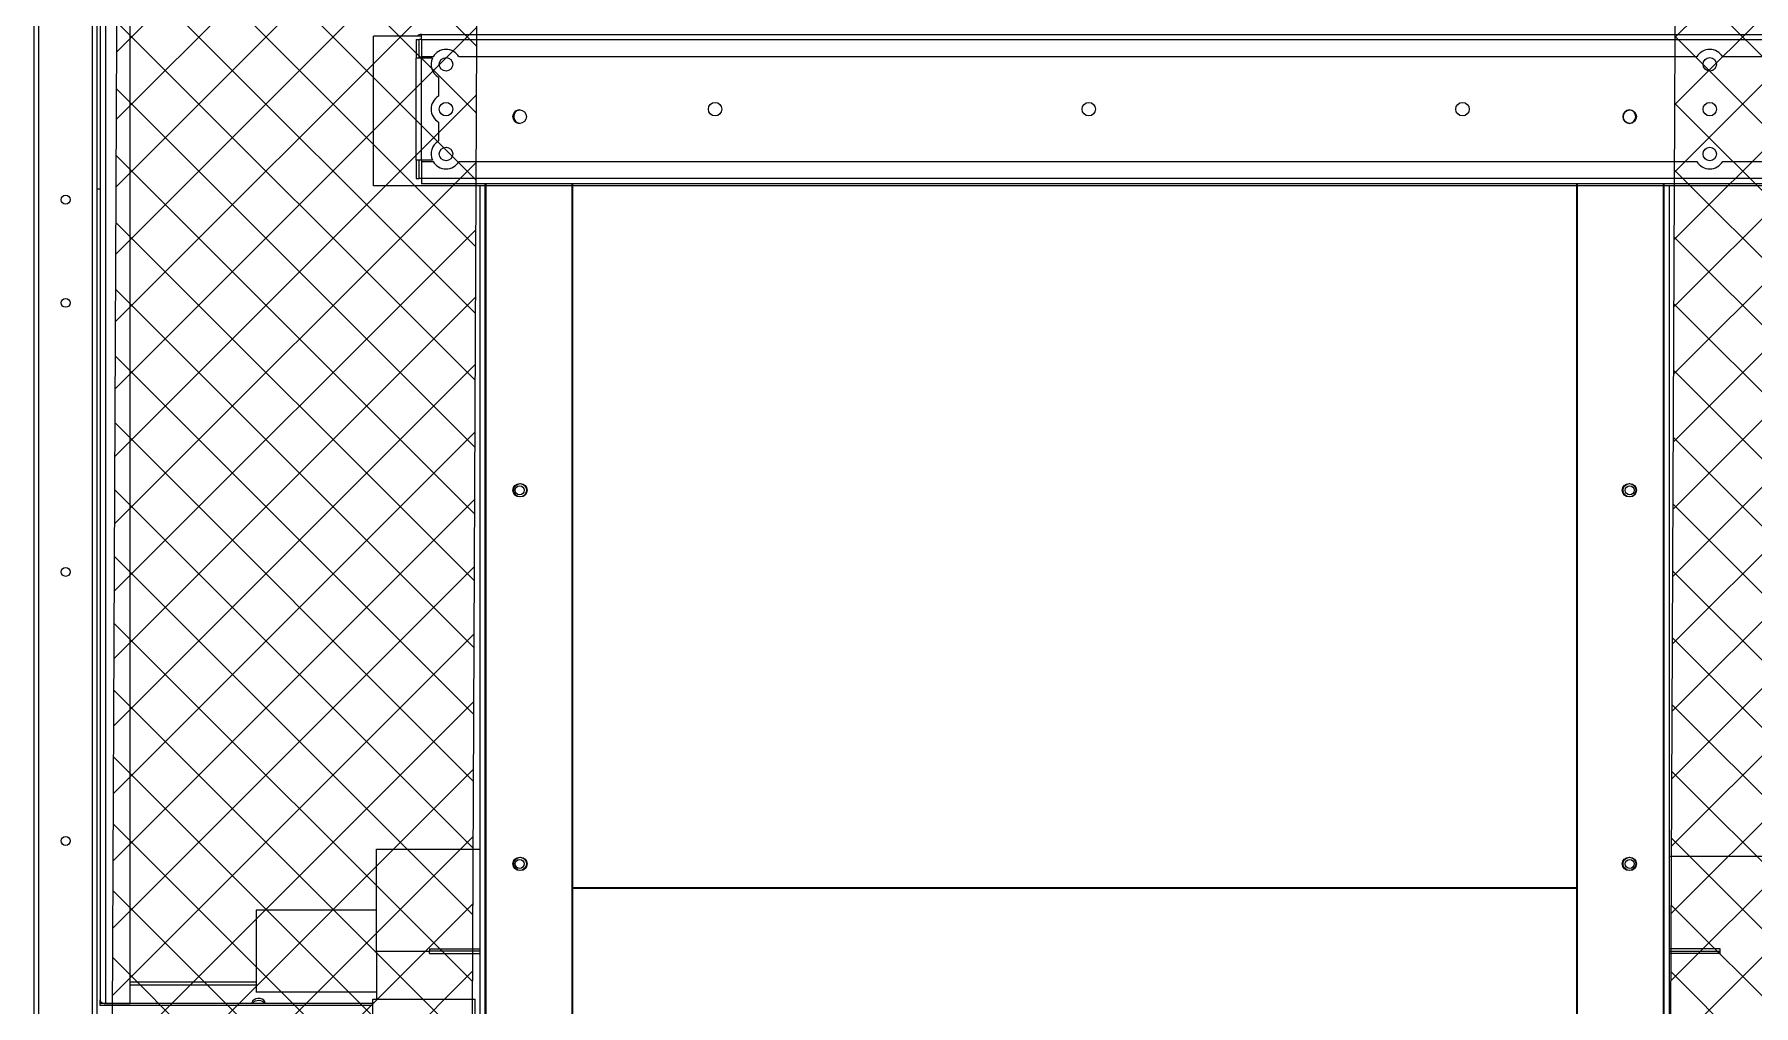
# Model space of a CAD drawing. Header units: millimetres. Extents: x -17070 to 42149, y -291348 to 30242.
# Drawn here: x 31351 to 32501, y 18354 to 19004 of the extents above; entities that cross this region are included whole.
import ezdxf

# ---------------------------------------------------------------- set-up
doc = ezdxf.new("R2010")
doc.units = ezdxf.units.MM
pattern_1 = [(45, (-833382.937, -471185.468), (-22.4506403, 22.4506403), []), (135, (-833382.937, -471185.468), (-22.4506403, -22.4506403), [])]

# ---------------------------------------------------------------- blocks, each defined once
blk = doc.blocks.new('2')
at = {"lineweight": 5}
h = blk.add_hatch(dxfattribs=at)
h.set_pattern_fill('ANSI37', scale=10)
h.set_pattern_definition(pattern_1)
h.paths.add_polyline_path([(31638.4, 17181.5), (31646.9, 19103.8), (31406.2, 19103.8), (31397.7, 17181.5)])
h = blk.add_hatch(dxfattribs=at)
h.set_pattern_fill('ANSI37', scale=10)
h.set_pattern_definition(pattern_1)
h.paths.add_polyline_path([(32952.6, 17181.5), (32961.1, 19103.8), (32448.7, 19103.8), (32440.2, 17181.5)])
at = {"color": 7, "lineweight": 20}
for p, q in [((31350.6, 17185), (31350.6, 20026.8)), ((31353.7, 17185), (31353.7, 20026.8)), ((31389.5, 17185), (31389.5, 20026.8)), ((31392.6, 17185), (31392.6, 20026.8)), ((31609.5, 19003.5), (33791.7, 19003.5)), ((31609.5, 19000), (33791.7, 19000)), ((33821.5, 18902.3), (31577.4, 18902.3)), ((33791.7, 18907), (31609.5, 18907)), ((33791.7, 18903.5), (31609.5, 18903.5)), ((31710.3, 17490), (31710.3, 18903.5)), ((31710.8, 17490), (31710.8, 18903.5)), ((32382.4, 17490), (32382.4, 18903.5)), ((32382.9, 17490), (32382.9, 18903.5)), ((32440.4, 17490), (32440.4, 18903.5)), ((32440.9, 17490), (32440.9, 18903.5)), ((32444.4, 17490), (32444.4, 18902.3))]:
    blk.add_line(p, q, dxfattribs=at)
at = {"color": 7, "lineweight": 20, "ltscale": 0.414571}
blk.add_line((31394.6, 19103.8), (31394.6, 18357.5), dxfattribs=at)
at = {"color": 7, "lineweight": 20, "ltscale": 0.415127}
for p, q in [((31398.1, 19102.3), (31398.1, 18355.1)), ((31414.6, 18355.1), (31414.6, 19102.3))]:
    blk.add_line(p, q, dxfattribs=at)
at = {"color": 7, "lineweight": 20, "ltscale": 0.055556}
blk.add_line((31577.4, 18902.3), (31577.4, 19002.3), dxfattribs=at)
at = {"color": 7, "lineweight": 20, "ltscale": 0.017861}
blk.add_line((31609.5, 19002.3), (31577.4, 19002.3), dxfattribs=at)
at = {"color": 7, "lineweight": 20, "ltscale": 0.001111}
for p, q in [((31606, 19000), (31608, 19000)), ((31392.6, 18900.1), (31394.6, 18900.1)), ((31606, 18907), (31608, 18907))]:
    blk.add_line(p, q, dxfattribs=at)
at = {"color": 7, "lineweight": 20, "ltscale": 0.006833}
for p, q in [((31606, 19000), (31606, 18987.7)), ((31608, 18987.7), (31608, 19000)), ((31606, 18919.3), (31606, 18907)), ((31608, 18907), (31608, 18919.3))]:
    blk.add_line(p, q, dxfattribs=at)
at = {"color": 7, "lineweight": 20, "ltscale": 0.000833333}
for p, q in [((31609.5, 19000), (31608, 19000)), ((31609.5, 18907), (31608, 18907))]:
    blk.add_line(p, q, dxfattribs=at)
at = {"color": 7, "lineweight": 20, "ltscale": 0.001944}
for p, q in [((31609.5, 19000), (31609.5, 19003.5)), ((31609.5, 18987.7), (31606, 18987.7)), ((31609.5, 18919.3), (31606, 18919.3)), ((31609.5, 18907), (31609.5, 18903.5))]:
    blk.add_line(p, q, dxfattribs=at)
at = {"color": 7, "lineweight": 20, "ltscale": 0.006389}
for p, q in [((31609.5, 19000), (31609.5, 18988.5)), ((31609.5, 18918.5), (31609.5, 18907))]:
    blk.add_line(p, q, dxfattribs=at)
at = {"color": 7, "lineweight": 20, "ltscale": 0.000444444}
for p, q in [((31609.5, 18988.5), (31609.5, 18987.7)), ((31609.5, 18919.3), (31609.5, 18918.5))]:
    blk.add_line(p, q, dxfattribs=at)
at = {"color": 7, "lineweight": 20, "ltscale": 0.004355}
for p, q in [((31617.4, 18988.5), (31609.5, 18988.5)), ((31609.5, 18918.5), (31617.4, 18918.5))]:
    blk.add_line(p, q, dxfattribs=at)
at = {"color": 7, "lineweight": 20, "ltscale": 0.460044}
for p, q in [((32462.8, 18988.5), (31634.7, 18988.5)), ((31634.7, 18918.5), (32462.8, 18918.5))]:
    blk.add_line(p, q, dxfattribs=at)
at = {"color": 7, "lineweight": 20, "ltscale": 0.247822}
for p, q in [((32926.2, 18988.5), (32480.1, 18988.5)), ((32480.1, 18918.5), (32926.2, 18918.5))]:
    blk.add_line(p, q, dxfattribs=at)
at = {"color": 7, "lineweight": 20, "ltscale": 0.038}
for p, q in [((31606, 18919.3), (31606, 18987.7)), ((31609.5, 18919.3), (31609.5, 18987.7))]:
    blk.add_line(p, q, dxfattribs=at)
at = {"color": 7, "lineweight": 20, "ltscale": 0.004125}
for p, q in [((31617, 18987.7), (31609.5, 18987.7)), ((31617, 18919.3), (31609.5, 18919.3))]:
    blk.add_line(p, q, dxfattribs=at)
at = {"color": 7, "lineweight": 20, "ltscale": 0.007044}
for p, q in [((31621, 18974.9), (31621, 18962.2)), ((31621, 18944.9), (31621, 18932.2))]:
    blk.add_line(p, q, dxfattribs=at)
at = {"color": 7, "lineweight": 20, "ltscale": 0.324611}
blk.add_line((31648.8, 18318), (31648.8, 18902.3), dxfattribs=at)
at = {"color": 7, "lineweight": 20, "ltscale": 0.325278}
for p, q in [((31652.3, 18318), (31652.3, 18903.5)), ((31652.8, 18318), (31652.8, 18903.5))]:
    blk.add_line(p, q, dxfattribs=at)
at = {"color": 7, "lineweight": 20, "ltscale": 0.037889}
blk.add_line((31579.6, 18390.1), (31579.6, 18458.3), dxfattribs=at)
at = {"color": 7, "lineweight": 20, "ltscale": 0.038444}
blk.add_line((31579.6, 18458.3), (31648.8, 18458.3), dxfattribs=at)
at = {"color": 7, "lineweight": 20, "ltscale": 0.284666}
blk.add_line((32444.4, 18453.6), (32956.8, 18453.6), dxfattribs=at)
at = {"color": 7, "lineweight": 20, "ltscale": 0.373111}
for p, q in [((32382.4, 18432.5), (31710.8, 18432.5)), ((31710.8, 18432.4), (32382.4, 18432.4)), ((31710.8, 18432.3), (32382.4, 18432.3)), ((32382.4, 18432.2), (31710.8, 18432.2))]:
    blk.add_line(p, q, dxfattribs=at)
at = {"color": 7, "lineweight": 20, "ltscale": 0.028685}
blk.add_line((31499, 18417.6), (31499, 18366), dxfattribs=at)
at = {"color": 7, "lineweight": 20, "ltscale": 0.044778}
for p, q in [((31579.6, 18417.6), (31499, 18417.6)), ((31579.6, 18362.6), (31499, 18362.6))]:
    blk.add_line(p, q, dxfattribs=at)
at = {"color": 7, "lineweight": 20, "ltscale": 0.019611}
blk.add_line((31579.6, 18390.1), (31614.9, 18390.1), dxfattribs=at)
at = {"color": 7, "lineweight": 20, "ltscale": 0.017833}
blk.add_line((31579.6, 18390.1), (31579.6, 18358), dxfattribs=at)
at = {"color": 7, "lineweight": 20, "ltscale": 0.000888889}
for p, q in [((31614.9, 18391.7), (31614.9, 18390.1)), ((31614.9, 18388.5), (31614.9, 18390.1)), ((32478.3, 18388.5), (32478.3, 18391.7))]:
    blk.add_line(p, q, dxfattribs=at)
at = {"color": 7, "lineweight": 20, "ltscale": 0.018833}
for p, q in [((31614.9, 18391.7), (31648.8, 18391.7)), ((31648.8, 18390.1), (31614.9, 18390.1)), ((31648.8, 18390.1), (31614.9, 18390.1)), ((32478.3, 18391.7), (32444.4, 18391.7)), ((32444.4, 18390.1), (32478.3, 18390.1)), ((32444.4, 18390.1), (32478.3, 18390.1)), ((31614.9, 18388.5), (31648.8, 18388.5)), ((32478.3, 18388.5), (32444.4, 18388.5))]:
    blk.add_line(p, q, dxfattribs=at)
at = {"color": 7, "lineweight": 20, "ltscale": 0.046889}
for p, q in [((31414.6, 18369.7), (31499, 18369.7)), ((31414.6, 18367.6), (31499, 18367.6))]:
    blk.add_line(p, q, dxfattribs=at)
at = {"color": 7, "lineweight": 20, "ltscale": 0.001378}
blk.add_line((31394.6, 18355.1), (31394.6, 18357.5), dxfattribs=at)
at = {"color": 7, "lineweight": 20, "ltscale": 0.00187}
blk.add_line((31499, 18366), (31499, 18362.6), dxfattribs=at)
at = {"color": 7, "lineweight": 20, "ltscale": 0.063889}
blk.add_line((31577.1, 18243), (31577.1, 18358), dxfattribs=at)
at = {"color": 7, "lineweight": 20, "ltscale": 0.038056}
blk.add_line((31577.1, 18358), (31645.6, 18358), dxfattribs=at)
at = {"color": 7, "lineweight": 20, "ltscale": 0.022222}
blk.add_line((31645.6, 18318), (31645.6, 18358), dxfattribs=at)
at = {"color": 7, "lineweight": 20, "ltscale": 0.101388}
for p, q in [((31577.1, 18355.1), (31394.6, 18355.1)), ((31577.1, 18353.7), (31394.6, 18353.7))]:
    blk.add_line(p, q, dxfattribs=at)
at = {"color": 7, "lineweight": 20, "ltscale": 0.000773611}
blk.add_line((31394.6, 18353.7), (31394.6, 18355.1), dxfattribs=at)
at = {"color": 7, "lineweight": 20, "ltscale": 0.000154576}
blk.add_line((31396.6, 18355.1), (31396.6, 18355.3), dxfattribs=at)
at = {"color": 7, "lineweight": 20, "ltscale": 0.009167}
blk.add_line((31398.1, 18355.1), (31414.6, 18355.1), dxfattribs=at)
at = {"color": 0, "lineweight": 20}
for points in [[(31406.2, 19103.8), (31646.9, 19103.8), (31638.4, 17181.5), (31397.7, 17181.5)], [(32448.7, 19103.8), (32961.1, 19103.8), (32952.6, 17181.5), (32440.2, 17181.5)]]:
    blk.add_lwpolyline(points, close=True, dxfattribs=at)
at = {"color": 7, "lineweight": 20}
for centre, radius in [((31626, 18983.5), 4.5), ((32471.4, 18983.5), 4.5), ((31626, 18953.5), 4.5), ((31806, 18953.5), 4.5), ((32056, 18953.5), 4.5), ((32306, 18953.5), 4.5), ((32471.4, 18953.5), 4.5), ((31675.3, 18948.5), 4.5), ((32417.9, 18948.5), 4.5), ((31626, 18923.5), 4.5), ((32471.4, 18923.5), 4.5), ((31371.6, 18892.9), 3), ((31371.6, 18823.9), 3), ((31675.3, 18698.5), 4.5), ((31675.8, 18698.5), 4.5), ((31675.3, 18698.5), 3), ((32417.4, 18698.5), 4.5), ((32417.9, 18698.5), 4.5), ((32417.9, 18698.5), 3), ((31371.6, 18643.9), 3), ((31371.6, 18463.9), 3), ((31675.3, 18448.5), 4.5), ((31675.8, 18448.5), 4.5), ((31675.3, 18448.5), 3), ((32417.4, 18448.5), 4.5), ((32417.9, 18448.5), 4.5), ((32417.9, 18448.5), 3)]:
    blk.add_circle(centre, radius, dxfattribs=at)
for centre, radius, start, end in [((31609.5, 19000), 3.5, 90, 138.9176), ((31626, 18983.5), 10, 29.9997, 150.0003), ((32471.4, 18983.5), 10, 29.9997, 150.0003), ((31626, 18983.5), 10, 155.1657, 240), ((31626, 18953.5), 10, 120, 240), ((31675.3, 18948.5), 4.5, 90, 273.1847), ((31675.8, 18948.5), 4.5, 93.1847, 266.8153), ((32417.9, 18948.5), 4.5, 93.1847, 270), ((32417.4, 18948.5), 4.5, 273.1847, 86.8153), ((31626, 18923.5), 10, 120, 204.8349), ((31626, 18923.5), 10, 210.0003, 329.9997), ((32471.4, 18923.5), 10, 210.0003, 329.9997), ((31389.5, 18859), 3.1, 359.4685, 0), ((31389.5, 18850.8), 3.1, 0, 0.5355)]:
    blk.add_arc(centre, radius, start, end, dxfattribs=at)
for centre, major_axis, start_param, end_param in [((31398.1, 18357.5), (-3.5, 0), 6.283185, 7.853982), ((31500.6, 18355.3), (-4.5, 0), 5.783185, 6.283156), ((31500.6, 18355.3), (-4.5, 0), 3.141564, 5.783185), ((31500.6, 18353.9), (-4.5, 0), 3.522452, 5.783185), ((31500.6, 18355.3), (-4.5, 0), 6.283156, 6.369762), ((31500.6, 18353.9), (-4.5, 0), 5.783185, 5.902326), ((31500.6, 18355.3), (-4.5, 0), 3.05507, 3.141564)]:
    blk.add_ellipse(centre, major_axis=major_axis, ratio=0.69625, start_param=start_param, end_param=end_param, dxfattribs=at)

msp = doc.modelspace()

# ---------------------------------------------------------------- block references
msp.add_blockref('2', (0, 0))

doc.saveas('drawing.dxf')
